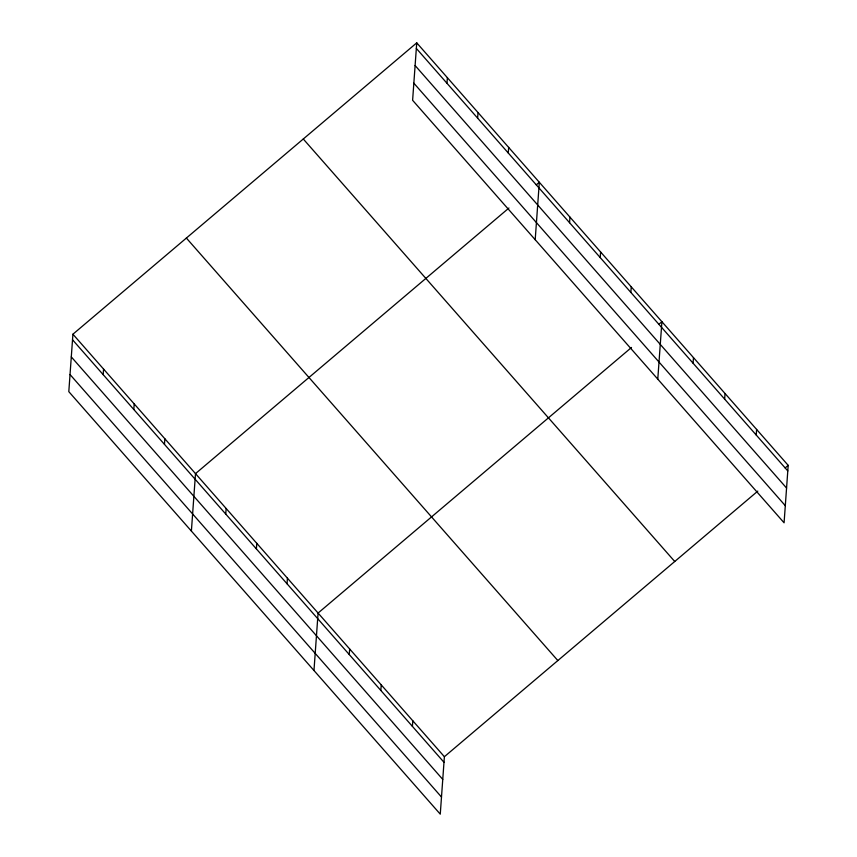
<?xml version="1.0" encoding="UTF-8"?>
<svg xmlns="http://www.w3.org/2000/svg" width="857" height="857" viewBox="0 0 857 857"><rect width="100%" height="100%" fill="white"/><g stroke="black" fill="none" stroke-linecap="round" stroke-linejoin="round"><path stroke-width="1.29" d="M72.92 334.209L68.806 391.649L440.262 814.15L444.387 756.71L72.92 334.209L416.738 42.85L788.194 465.351L784.08 522.791L412.613 100.29L416.738 42.85M103.172 374.638L103.568 369.056M133.81 409.496L134.217 403.915M164.458 444.355L164.855 438.773M191.39 531.072L195.503 473.632L508.929 208.026M225.745 514.061L226.152 508.49M256.393 548.919L256.789 543.338M287.041 583.778L287.438 578.196M313.973 670.495L318.086 613.055L631.513 347.46M349.26 654.544L349.656 648.974M380.829 690.463L381.236 684.882M446.979 83.29L447.386 77.708M412.41 726.372L412.806 720.791M477.628 118.137L478.024 112.567M508.276 152.996L508.672 147.415M535.197 239.724L539.321 182.273L536.278 184.855M569.562 222.713L569.959 217.132M600.211 257.571L600.607 251.99M630.859 292.419L631.255 286.849M657.78 379.148L661.904 321.707L658.862 324.278M693.077 363.197L693.474 357.615M724.647 399.105L725.043 393.524M756.217 435.013L756.624 429.443M444.387 756.71L757.802 491.104M785.162 467.933L788.194 465.351M416.341 48.431L787.797 470.932M415.109 65.539L786.565 488.051M413.845 83.183L785.301 505.684M303.282 138.995L674.738 561.496M186.376 238.053L557.843 660.565M72.524 339.779L443.98 762.28M71.292 356.898L442.758 779.399M70.028 374.53L441.494 797.031"/></g></svg>
